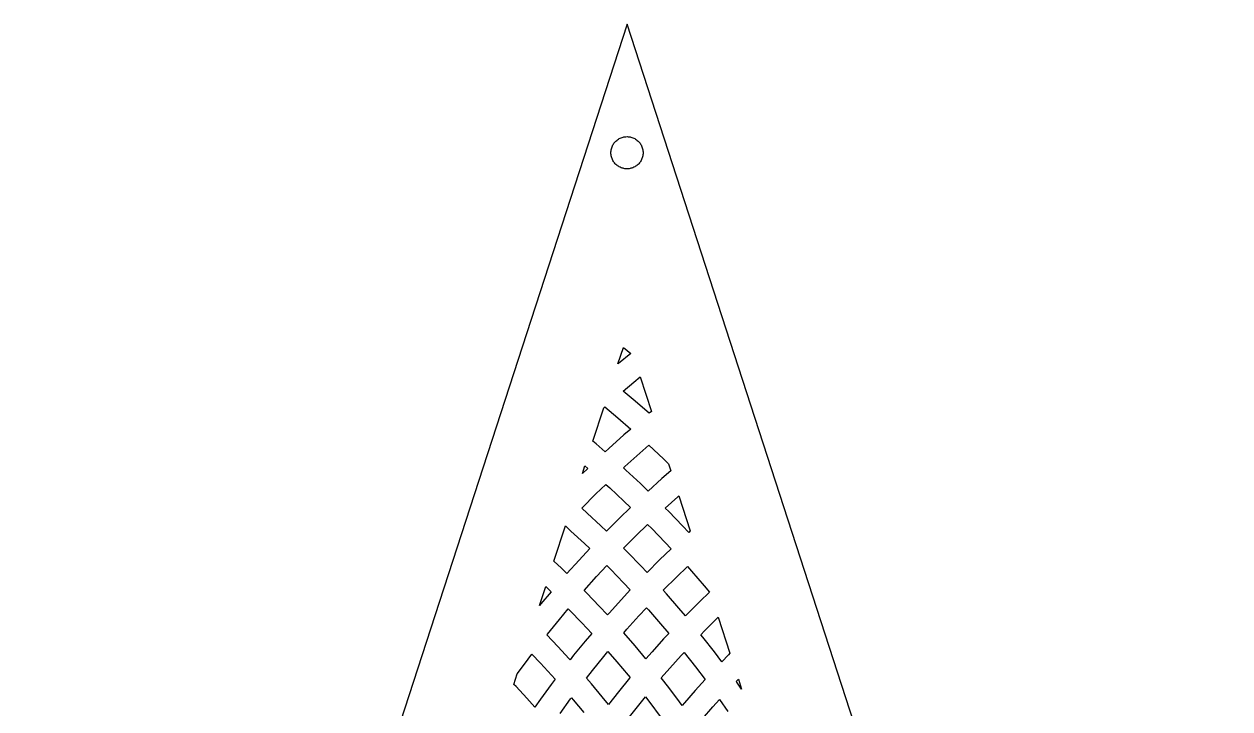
# Model space of a CAD drawing. Header units: metres. Extents: x -75 to 75, y 0 to 231.
# Drawn here: x -75 to 75, y 145.6 to 230.8 of the extents above; entities that cross this region are included whole.
import ezdxf

# ---------------------------------------------------------------- set-up
doc = ezdxf.new("R2010")
doc.units = ezdxf.units.M

msp = doc.modelspace()

# ---------------------------------------------------------------- linework, layer by layer
for p, q in [((0, 230.826), (-75, 0)), ((75, 0), (0, 230.826)), ((-1.68864, 215.898), (-1.61803, 216.002)), ((-1.61803, 216.002), (-1.54102, 216.101)), ((-1.54102, 216.101), (-1.45793, 216.195)), ((-1.45793, 216.195), (-1.36908, 216.284)), ((-1.36908, 216.284), (-1.27484, 216.367)), ((-1.27484, 216.367), (-1.17557, 216.444)), ((-1.17557, 216.444), (-1.07164, 216.515)), ((-1.07164, 216.515), (-0.9635, 216.579)), ((-0.9635, 216.579), (-0.85155, 216.636)), ((-0.85155, 216.636), (-0.73624, 216.686)), ((-0.73624, 216.686), (-0.61803, 216.728)), ((-0.61803, 216.728), (-0.49738, 216.763)), ((-0.49738, 216.763), (-0.37476, 216.791)), ((-0.37476, 216.791), (-0.25066, 216.81)), ((-0.25066, 216.81), (-0.12558, 216.822)), ((-0.12558, 216.822), (0, 216.826)), ((0, 216.826), (0.12558, 216.822)), ((0.12558, 216.822), (0.25066, 216.81)), ((0.25066, 216.81), (0.37476, 216.791)), ((0.37476, 216.791), (0.49738, 216.763)), ((0.49738, 216.763), (0.61803, 216.728)), ((0.61803, 216.728), (0.73624, 216.686)), ((0.73624, 216.686), (0.85155, 216.636)), ((0.85155, 216.636), (0.9635, 216.579)), ((0.9635, 216.579), (1.07164, 216.515)), ((1.07164, 216.515), (1.17557, 216.444)), ((1.17557, 216.444), (1.27484, 216.367)), ((1.27484, 216.367), (1.36908, 216.284)), ((1.36908, 216.284), (1.45793, 216.195)), ((1.45793, 216.195), (1.54102, 216.101)), ((1.54102, 216.101), (1.61803, 216.002)), ((1.61803, 216.002), (1.68864, 215.898)), ((-2, 214.826), (-1.99605, 214.952)), ((-1.99605, 214.701), (-2, 214.826)), ((-1.99605, 214.952), (-1.98422, 215.077)), ((-1.98422, 214.576), (-1.99605, 214.701)), ((-1.98422, 215.077), (-1.96457, 215.201)), ((-1.96457, 214.451), (-1.98422, 214.576)), ((-1.96457, 215.201), (-1.93716, 215.324)), ((-1.93716, 215.324), (-1.9021, 215.444)), ((-1.9021, 215.444), (-1.85954, 215.562)), ((-1.85954, 215.562), (-1.80965, 215.678)), ((-1.80965, 215.678), (-1.75261, 215.79)), ((-1.75261, 215.79), (-1.68864, 215.898)), ((1.68864, 215.898), (1.75261, 215.79)), ((1.75261, 215.79), (1.80965, 215.678)), ((1.80965, 215.678), (1.85954, 215.562)), ((1.85954, 215.562), (1.9021, 215.444)), ((1.9021, 215.444), (1.93716, 215.324)), ((1.93716, 215.324), (1.96457, 215.201)), ((1.96457, 215.201), (1.98422, 215.077)), ((1.98422, 214.576), (1.96457, 214.451)), ((1.98422, 215.077), (1.99605, 214.952)), ((1.99605, 214.701), (1.98422, 214.576)), ((1.99605, 214.952), (2, 214.826)), ((2, 214.826), (1.99605, 214.701)), ((-1.93716, 214.329), (-1.96457, 214.451)), ((-1.9021, 214.208), (-1.93716, 214.329)), ((-1.85954, 214.09), (-1.9021, 214.208)), ((-1.80965, 213.975), (-1.85954, 214.09)), ((-1.75261, 213.863), (-1.80965, 213.975)), ((-1.68864, 213.755), (-1.75261, 213.863)), ((-1.61803, 213.651), (-1.68864, 213.755)), ((-1.54102, 213.551), (-1.61803, 213.651)), ((-1.45793, 213.457), (-1.54102, 213.551)), ((-1.36908, 213.368), (-1.45793, 213.457)), ((-1.27484, 213.285), (-1.36908, 213.368)), ((-1.17557, 213.208), (-1.27484, 213.285)), ((-1.07164, 213.138), (-1.17557, 213.208)), ((-0.9635, 213.074), (-1.07164, 213.138)), ((-0.85155, 213.017), (-0.9635, 213.074)), ((-0.73624, 212.967), (-0.85155, 213.017)), ((0.85155, 213.017), (0.73624, 212.967)), ((0.9635, 213.074), (0.85155, 213.017)), ((1.07164, 213.138), (0.9635, 213.074)), ((1.17557, 213.208), (1.07164, 213.138)), ((1.27484, 213.285), (1.17557, 213.208)), ((1.36908, 213.368), (1.27484, 213.285)), ((1.45793, 213.457), (1.36908, 213.368)), ((1.54102, 213.551), (1.45793, 213.457)), ((1.61803, 213.651), (1.54102, 213.551)), ((1.68864, 213.755), (1.61803, 213.651)), ((1.75261, 213.863), (1.68864, 213.755)), ((1.80965, 213.975), (1.75261, 213.863)), ((1.85954, 214.09), (1.80965, 213.975)), ((1.9021, 214.208), (1.85954, 214.09)), ((1.93716, 214.329), (1.9021, 214.208)), ((1.96457, 214.451), (1.93716, 214.329)), ((-0.61803, 212.924), (-0.73624, 212.967)), ((-0.49738, 212.889), (-0.61803, 212.924)), ((-0.37476, 212.862), (-0.49738, 212.889)), ((-0.25066, 212.842), (-0.37476, 212.862)), ((-0.12558, 212.83), (-0.25066, 212.842)), ((0, 212.826), (-0.12558, 212.83)), ((0.12558, 212.83), (0, 212.826)), ((0.25066, 212.842), (0.12558, 212.83)), ((0.37476, 212.862), (0.25066, 212.842)), ((0.49738, 212.889), (0.37476, 212.862)), ((0.61803, 212.924), (0.49738, 212.889)), ((0.73624, 212.967), (0.61803, 212.924)), ((-1.11984, 188.547), (-0.45519, 190.593)), ((-0.45519, 190.593), (0.4774, 189.839)), ((0.4774, 189.839), (-1.04688, 188.608)), ((-1.04688, 188.608), (-1.11984, 188.547)), ((-0.46727, 185.181), (0.8411, 186.277)), ((0.8411, 186.277), (1.64616, 186.927)), ((1.64616, 186.927), (3.0392, 182.64)), ((0.77534, 184.141), (-0.46727, 185.181)), ((-4.23859, 178.948), (-2.8893, 183.101)), ((-2.8893, 183.101), (-2.77452, 183.201)), ((-2.77452, 183.201), (-1.15302, 181.842)), ((2.73967, 182.437), (0.77534, 184.141)), ((-1.15302, 181.842), (0.45772, 180.445)), ((2.76718, 182.412), (2.73967, 182.437)), ((3.0392, 182.64), (2.76718, 182.412)), ((0.45772, 180.445), (-0.37785, 179.72)), ((-3.85272, 178.625), (-4.23859, 178.948)), ((-2.69669, 177.621), (-3.85272, 178.625)), ((-0.37785, 179.72), (-2.26482, 178.024)), ((-2.26482, 178.024), (-2.69669, 177.621)), ((-0.25743, 175.794), (1.59032, 177.456)), ((1.59032, 177.456), (2.71066, 178.428)), ((2.71066, 178.428), (4.53084, 176.734)), ((-5.54735, 174.92), (-5.24237, 175.859)), ((-4.89059, 175.554), (-5.54735, 174.92)), ((-5.24237, 175.859), (-4.89059, 175.554)), ((-0.44531, 175.619), (-0.25743, 175.794)), ((-0.14406, 175.348), (-0.44531, 175.619)), ((4.53084, 176.734), (5.15308, 176.134)), ((5.15308, 176.134), (5.44373, 175.239)), ((1.66644, 173.662), (-0.14406, 175.348)), ((4.34576, 174.286), (2.62492, 172.738)), ((5.44373, 175.239), (4.34576, 174.286)), ((-3.86377, 172.376), (-2.63911, 173.557)), ((-2.63911, 173.557), (-2.15144, 173.119)), ((-2.15144, 173.119), (-0.37956, 171.468)), ((2.62492, 172.738), (1.66644, 173.662)), ((-5.62129, 170.621), (-3.86377, 172.376)), ((-0.37956, 171.468), (0.43202, 170.685)), ((4.76544, 170.628), (6.31395, 172.022)), ((6.31395, 172.022), (6.45065, 172.14)), ((6.45065, 172.14), (7.87006, 167.772)), ((-5.63689, 170.605), (-5.62129, 170.621)), ((-4.96179, 169.998), (-5.63689, 170.605)), ((-3.24394, 168.396), (-4.96179, 169.998)), ((0.43202, 170.685), (-0.94621, 169.355)), ((5.19702, 170.197), (4.76544, 170.628)), ((6.91606, 168.419), (5.19702, 170.197)), ((-9.09343, 164.007), (-7.66711, 168.397)), ((-7.66711, 168.397), (-6.96919, 167.768)), ((-2.5634, 167.739), (-3.24394, 168.396)), ((-0.94621, 169.355), (-2.5634, 167.739)), ((1.13777, 167.197), (2.57068, 168.58)), ((2.57068, 168.58), (3.0757, 168.076)), ((3.0757, 168.076), (4.75804, 166.335)), ((7.68011, 167.601), (6.91606, 168.419)), ((-6.96919, 167.768), (-5.28995, 166.202)), ((-0.42435, 165.636), (1.13777, 167.197)), ((7.87006, 167.772), (7.68011, 167.601)), ((-4.64384, 165.578), (-5.97069, 164.157)), ((-5.28995, 166.202), (-4.64384, 165.578)), ((0.10585, 165.106), (-0.42435, 165.636)), ((1.7368, 163.418), (0.10585, 165.106)), ((5.48486, 165.557), (4.05533, 164.176)), ((4.75804, 166.335), (5.48486, 165.557)), ((-8.15434, 163.131), (-9.09343, 164.007)), ((-5.97069, 164.157), (-7.48137, 162.48)), ((4.05533, 164.176), (2.48987, 162.61)), ((-7.48137, 162.48), (-8.15434, 163.131)), ((-5.34268, 160.372), (-3.77663, 162.111)), ((-3.77663, 162.111), (-2.50482, 163.474)), ((-2.50482, 163.474), (-2.01547, 162.985)), ((-2.01547, 162.985), (-0.4212, 161.334)), ((2.48987, 162.61), (1.7368, 163.418)), ((4.56105, 160.439), (6.13931, 162.018)), ((6.13931, 162.018), (7.51125, 163.343)), ((7.51125, 163.343), (8.02959, 162.768)), ((8.02959, 162.768), (9.61783, 160.943)), ((-10.8845, 158.495), (-10.1171, 160.856)), ((-10.1171, 160.856), (-9.4494, 160.211)), ((-0.4212, 161.334), (0.41016, 160.442)), ((9.61783, 160.943), (10.2686, 160.168)), ((-9.4494, 160.211), (-10.7141, 158.705)), ((-4.98532, 160.015), (-5.34268, 160.372)), ((-3.44244, 158.416), (-4.98532, 160.015)), ((-0.70494, 159.246), (-2.23306, 157.549)), ((0.41016, 160.442), (-0.70494, 159.246)), ((4.51659, 160.393), (4.56105, 160.439)), ((4.90839, 159.958), (4.51659, 160.393)), ((6.44806, 158.187), (4.90839, 159.958)), ((10.2686, 160.168), (9.05687, 158.997)), ((-10.7141, 158.705), (-10.8845, 158.495)), ((-8.41599, 156.776), (-7.30855, 158.095)), ((-7.30855, 158.095), (-7.10663, 157.893)), ((-7.10663, 157.893), (-5.60046, 156.332)), ((-2.42671, 157.326), (-3.44244, 158.416)), ((-2.23306, 157.549), (-2.42671, 157.326)), ((1.48912, 157.2), (2.43791, 158.218)), ((2.43791, 158.218), (2.67896, 157.951)), ((2.67896, 157.951), (4.18393, 156.219)), ((7.27432, 157.203), (6.44806, 158.187)), ((9.05687, 158.997), (7.5309, 157.469)), ((-9.89915, 154.946), (-8.41599, 156.776)), ((-5.60046, 156.332), (-4.39333, 155.036)), ((-0.00363, 155.542), (1.48912, 157.2)), ((4.18393, 156.219), (5.19394, 155.016)), ((7.5309, 157.469), (7.27432, 157.203)), ((9.65222, 155.348), (11.1409, 156.839)), ((11.1409, 156.839), (11.3551, 157.046)), ((11.3551, 157.046), (12.8105, 152.567)), ((-9.98811, 154.832), (-9.89915, 154.946)), ((-8.62169, 153.415), (-9.98811, 154.832)), ((-4.39333, 155.036), (-5.19861, 154.077)), ((-0.39737, 155.088), (-0.00363, 155.542)), ((1.01414, 153.464), (-0.39737, 155.088)), ((5.19394, 155.016), (4.56081, 154.336)), ((9.18976, 154.868), (9.65222, 155.348)), ((9.43286, 154.568), (9.18976, 154.868)), ((10.8771, 152.72), (9.43286, 154.568)), ((-7.19368, 151.881), (-8.62169, 153.415)), ((-5.19861, 154.077), (-6.63515, 152.303)), ((2.36005, 151.859), (1.01414, 153.464)), ((4.56081, 154.336), (3.11758, 152.731)), ((-12.7679, 151.209), (-11.8437, 152.435)), ((-11.8437, 152.435), (-10.7797, 151.331)), ((-7.07115, 151.744), (-7.19368, 151.881)), ((-6.63515, 152.303), (-7.07115, 151.744)), ((-4.30371, 150.415), (-2.90047, 152.148)), ((-2.90047, 152.148), (-2.36803, 152.783)), ((-2.36803, 152.783), (-1.24998, 151.496)), ((3.11758, 152.731), (2.36005, 151.859)), ((5.34702, 150.724), (6.75487, 152.29)), ((6.75487, 152.29), (7.10905, 152.67)), ((7.10905, 152.67), (8.51309, 150.873)), ((11.7879, 151.512), (10.8771, 152.72)), ((12.6221, 152.378), (11.7879, 151.512)), ((12.8105, 152.567), (12.6221, 152.378)), ((-14.0695, 148.692), (-13.6428, 150.005)), ((-13.6428, 150.005), (-12.7679, 151.209)), ((-10.7797, 151.331), (-9.38774, 149.835)), ((-5.04691, 149.463), (-4.30371, 150.415)), ((-1.24998, 151.496), (0.14272, 149.834)), ((4.26997, 149.483), (5.34702, 150.724)), ((8.51309, 150.873), (9.70555, 149.291)), ((-13.8009, 148.413), (-14.0695, 148.692)), ((-9.4136, 148.681), (-10.7547, 146.835)), ((-8.92912, 149.324), (-9.4136, 148.681)), ((-9.38774, 149.835), (-8.92912, 149.324)), ((-4.41977, 148.74), (-5.04691, 149.463)), ((-3.07468, 147.135), (-4.41977, 148.74)), ((0.31691, 149.449), (-1.03969, 147.771)), ((0.14272, 149.834), (0.38702, 149.532)), ((0.38702, 149.532), (0.31691, 149.449)), ((5.20345, 148.288), (4.26997, 149.483)), ((9.70555, 149.291), (8.46823, 147.914)), ((13.5894, 149.058), (13.8594, 149.339)), ((13.6672, 148.951), (13.5894, 149.058)), ((14.2604, 148.104), (13.6672, 148.951)), ((13.8594, 149.339), (14.2604, 148.104)), ((-12.4594, 146.97), (-13.8009, 148.413)), ((-7.01768, 146.876), (-6.9044, 147.026)), ((-6.9044, 147.026), (-6.6839, 146.772)), ((-2.29214, 146.167), (-3.07468, 147.135)), ((-1.03969, 147.771), (-2.29214, 146.167)), ((1.29175, 145.883), (2.30046, 147.131)), ((2.30046, 147.131), (2.8394, 146.441)), ((6.53851, 146.515), (5.20345, 148.288)), ((8.46823, 147.914), (7.13672, 146.378)), ((-11.4485, 145.844), (-12.4594, 146.97)), ((-10.7547, 146.835), (-11.4485, 145.844)), ((-8.32764, 145.072), (-7.01768, 146.876)), ((-6.6839, 146.772), (-5.3728, 145.206)), ((-0.00256, 144.224), (1.29175, 145.883)), ((2.8394, 146.441), (4.14261, 144.709)), ((6.86938, 146.059), (6.53851, 146.515)), ((7.13672, 146.378), (6.86938, 146.059)), ((9.40085, 144.41), (10.6977, 145.906)), ((10.6977, 145.906), (11.5067, 146.807)), ((11.5067, 146.807), (12.5547, 145.311))]:
    msp.add_line(p, q)

doc.saveas('drawing.dxf')
